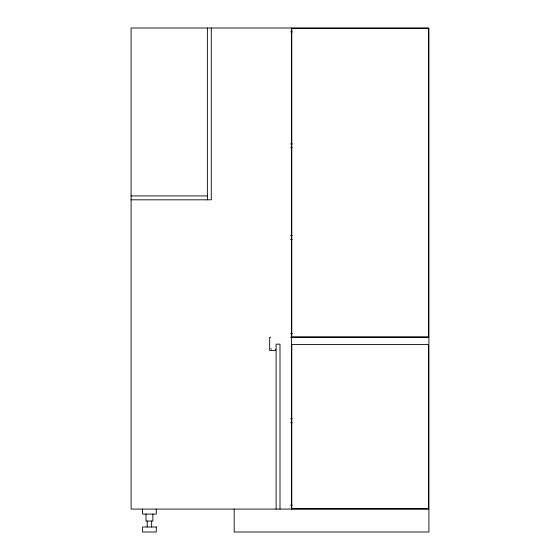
<?xml version="1.0" encoding="UTF-8"?>
<svg xmlns="http://www.w3.org/2000/svg" width="560" height="560" viewBox="0 0 560 560"><rect width="100%" height="100%" fill="white"/><g stroke="black" fill="none" stroke-linecap="round" stroke-linejoin="round"><path stroke-width="0.84" d="M290.528 31.892L292.278 31.892M290.528 143.92L292.278 143.92M290.528 147.812L292.278 147.812M131.089 195.923L207.375 195.923M131.089 199.815L211.274 199.815L211.274 28M290.528 235.557L292.278 235.557M290.528 239.449L292.278 239.449M290.528 333.375L292.278 333.375M270.837 337.274L269.689 337.274L269.689 350.56L275.415 350.56L275.415 349.412M290.528 337.274L428.911 337.274M290.528 418.831L292.278 418.831M290.528 422.723L292.278 422.723M290.528 505.197L292.278 505.197M428.911 509.089L131.089 509.089L131.089 28L428.911 28L428.911 532L234.185 532L234.185 509.089M271.411 349.258L270.872 348.565M291.452 28L291.452 509.089M280 509.089L280 344.148L276.108 344.148L276.108 509.089M207.375 28L207.375 199.815M156.289 509.089L156.289 514.087L142.548 514.087L142.548 509.089M152.852 514.087L152.852 521.045L145.985 521.045L145.985 514.087M151.655 521.045L151.655 527.002M147.182 521.045L147.182 527.002M428.568 28.343L291.795 28.343L291.795 336.931L428.568 336.931L428.568 28.343M428.568 344.491L291.795 344.491L291.795 508.746L428.568 508.746L428.568 344.491M156.289 527.002L142.548 527.002L142.548 532L156.289 532L156.289 527.002"/></g></svg>
